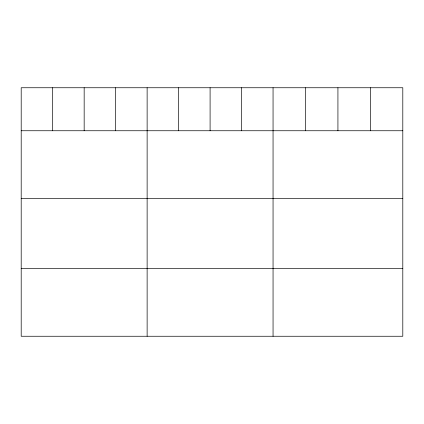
<?xml version="1.0" encoding="UTF-8"?>
<svg xmlns="http://www.w3.org/2000/svg" width="424" height="424" viewBox="0 0 424 424"><rect width="100%" height="100%" fill="white"/><g stroke="black" fill="none" stroke-linecap="round" stroke-linejoin="round"><path stroke-width="0.64" d="M402.8 130.746L402.8 336.253L21.2 336.253L21.2 87.747L402.8 87.747L402.8 130.746L21.2 130.746M21.2 198.565L402.8 198.565M21.2 268.434L402.8 268.434M370.364 87.747L370.364 130.746M337.928 87.747L337.928 130.746M305.492 87.747L305.492 130.746M273.056 87.747L273.056 336.253M241.574 87.747L241.574 130.746M210.092 87.747L210.092 130.746M178.61 87.747L178.61 130.746M147.128 87.747L147.128 336.253M115.646 87.747L115.646 130.746M84.164 87.747L84.164 130.746M52.682 87.747L52.682 130.746"/></g></svg>
